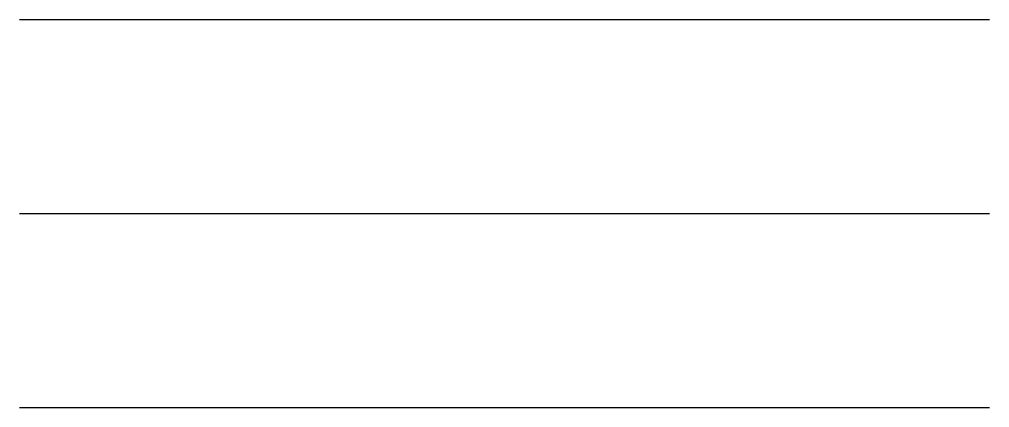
# Model space of a CAD drawing. Extents: x 0 to 50, y 0 to 20.
import ezdxf

# ---------------------------------------------------------------- set-up
doc = ezdxf.new("R2010")
doc.units = 0
for name, color, linetype in [('CREASE', 3, 'CONTINUOUS'), ('CUT', 7, 'CONTINUOUS'), ('HALFCUT', 2, 'CONTINUOUS')]:
    doc.layers.add(name, color=color, linetype=linetype)

msp = doc.modelspace()

# ---------------------------------------------------------------- linework, layer by layer
at = {"layer": 'CREASE'}
msp.add_line((0, 10), (50, 10), dxfattribs=at)
at = {"layer": 'CUT'}
msp.add_line((0, 0), (50, 0), dxfattribs=at)
at = {"layer": 'HALFCUT'}
msp.add_line((0, 20), (50, 20), dxfattribs=at)

doc.saveas('drawing.dxf')
